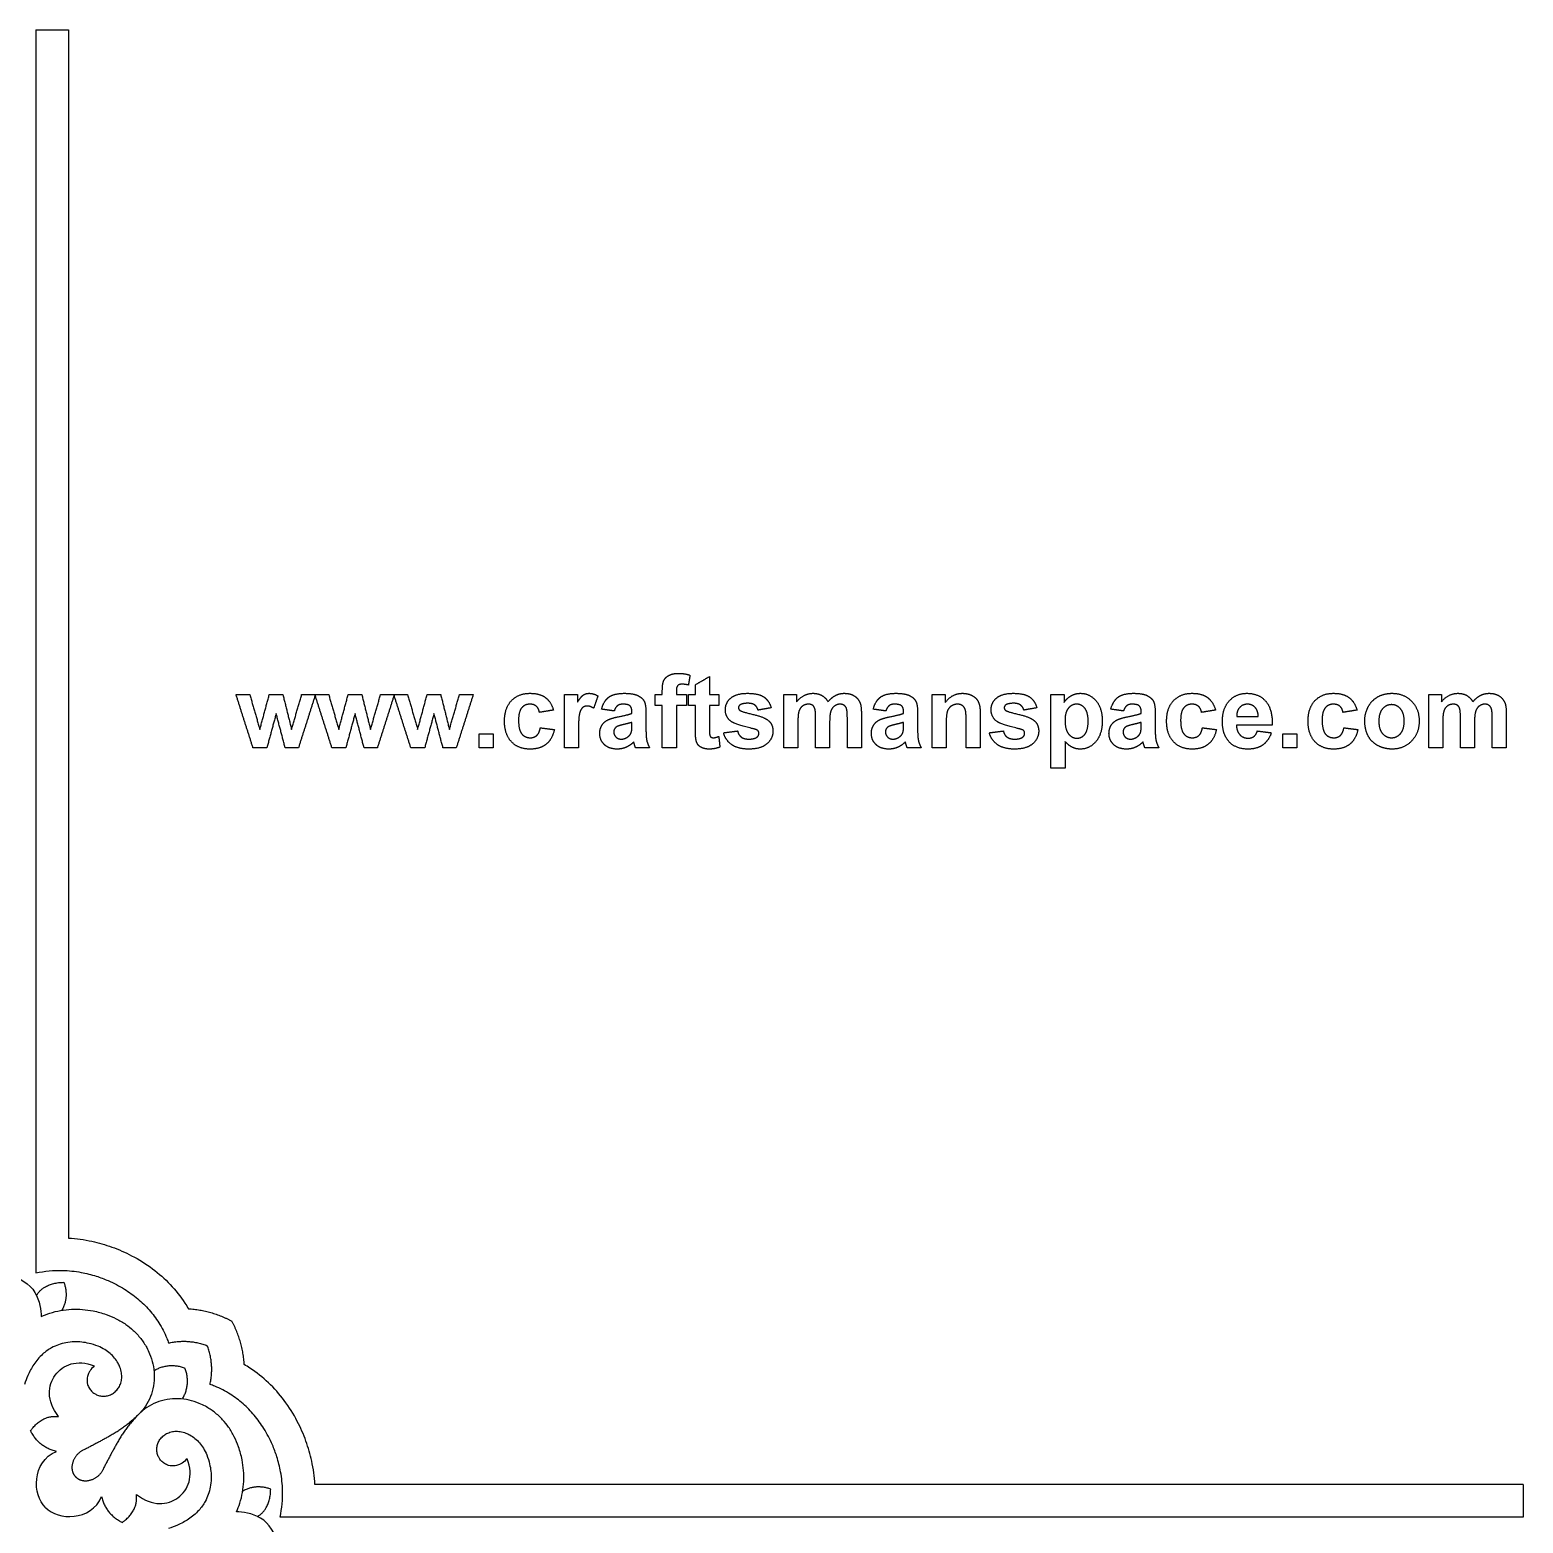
# Model space of a CAD drawing. Header units: millimetres. Extents: x -100 to 100, y -100 to 100.
# Drawn here: x -33 to 28, y -32.9 to 28 of the extents above; entities that cross this region are included whole.
import ezdxf

# ---------------------------------------------------------------- set-up
doc = ezdxf.new("R2010")
doc.units = ezdxf.units.MM
doc.header["$MEASUREMENT"] = 0
doc.layers.add('Layer 03', color=5, linetype='Continuous')

msp = doc.modelspace()

# ---------------------------------------------------------------- linework, layer by layer
at = {"layer": 'Layer 03'}
for p, q in [((-32.737, 28.038), (-32.737, -22.725)), ((-31.406, 28.038), (-31.406, -21.3)), ((27.995, -31.363), (-21.343, -31.363)), ((27.995, -31.363), (27.995, -32.694)), ((27.995, -32.694), (-22.768, -32.694))]:
    msp.add_line(p, q, dxfattribs=at)
msp.add_lwpolyline([(-32.737, 28.038), (-31.406, 28.038)], dxfattribs=at)
for points, degree in [([(-7.157, 1.052), (-7.157, 1.324), (-7.1, 1.458)], 2), ([(-7.1, 1.458), (-7.043, 1.592), (-6.889, 1.676)], 2), ([(-6.889, 1.676), (-6.735, 1.76), (-6.5, 1.76)], 2), ([(-6.53, 1.259), (-6.583, 1.202), (-6.583, 1.039)], 2), ([(-6.353, 1.316), (-6.476, 1.316), (-6.53, 1.259)], 2), ([(-6.5, 1.76), (-6.259, 1.76), (-6.028, 1.686)], 2), ([(-6.093, 1.283), (-6.228, 1.316), (-6.353, 1.316)], 2), ([(-6.028, 1.686), (-6.06, 1.485), (-6.093, 1.283)], 2), ([(-5.806, 1.297), (-5.518, 1.464), (-5.231, 1.63)], 2), ([(-5.806, 0.89), (-5.806, 1.093), (-5.806, 1.297)], 2), ([(-5.231, 1.63), (-5.231, 1.26), (-5.231, 0.89)], 2), ([(-23.873, -1.277), (-24.219, -0.194), (-24.565, 0.89)], 2), ([(-24.565, 0.89), (-24.284, 0.89), (-24.003, 0.89)], 2), ([(-24.003, 0.89), (-23.798, 0.18), (-23.593, -0.53)], 2), ([(-23.593, -0.53), (-23.4, 0.18), (-23.208, 0.89)], 2), ([(-23.208, 0.89), (-22.93, 0.89), (-22.651, 0.89)], 2), ([(-22.651, 0.89), (-22.474, 0.18), (-22.296, -0.53)], 2), ([(-22.296, -0.53), (-22.091, 0.18), (-21.885, 0.89)], 2), ([(-21.324, 0.89), (-21.669, -0.194), (-22.015, -1.277)], 2), ([(-21.885, 0.89), (-21.605, 0.89), (-21.324, 0.89)], 2), ([(-20.65, -1.277), (-20.996, -0.194), (-21.343, 0.89)], 2), ([(-21.343, 0.89), (-21.061, 0.89), (-20.78, 0.89)], 2), ([(-20.78, 0.89), (-20.575, 0.18), (-20.37, -0.53)], 2), ([(-20.37, -0.53), (-20.178, 0.18), (-19.986, 0.89)], 2), ([(-19.986, 0.89), (-19.707, 0.89), (-19.429, 0.89)], 2), ([(-19.429, 0.89), (-19.252, 0.18), (-19.074, -0.53)], 2), ([(-19.074, -0.53), (-18.868, 0.18), (-18.663, 0.89)], 2), ([(-18.102, 0.89), (-18.447, -0.194), (-18.793, -1.277)], 2), ([(-18.663, 0.89), (-18.382, 0.89), (-18.102, 0.89)], 2), ([(-17.428, -1.277), (-17.774, -0.194), (-18.12, 0.89)], 2), ([(-18.12, 0.89), (-17.839, 0.89), (-17.558, 0.89)], 2), ([(-17.558, 0.89), (-17.353, 0.18), (-17.148, -0.53)], 2), ([(-17.148, -0.53), (-16.956, 0.18), (-16.763, 0.89)], 2), ([(-16.763, 0.89), (-16.485, 0.89), (-16.207, 0.89)], 2), ([(-16.207, 0.89), (-16.029, 0.18), (-15.852, -0.53)], 2), ([(-15.852, -0.53), (-15.646, 0.18), (-15.441, 0.89)], 2), ([(-14.88, 0.89), (-15.225, -0.194), (-15.57, -1.277)], 2), ([(-15.441, 0.89), (-15.16, 0.89), (-14.88, 0.89)], 2), ([(-13.602, -0.196), (-13.602, 0.344), (-13.32, 0.645)], 2), ([(-13.32, 0.645), (-13.039, 0.945), (-12.559, 0.945)], 2), ([(-12.559, 0.945), (-12.167, 0.945), (-11.935, 0.776)], 2), ([(-11.935, 0.776), (-11.703, 0.607), (-11.602, 0.26)], 2), ([(-11.157, -1.277), (-11.157, -0.194), (-11.157, 0.89)], 2), ([(-11.157, 0.89), (-10.889, 0.89), (-10.62, 0.89)], 2), ([(-10.62, 0.89), (-10.62, 0.737), (-10.62, 0.584)], 2), ([(-10.62, 0.584), (-10.49, 0.8), (-10.385, 0.873)], 2), ([(-10.385, 0.873), (-10.281, 0.945), (-10.148, 0.945)], 2), ([(-10.148, 0.945), (-9.961, 0.945), (-9.787, 0.836)], 2), ([(-9.787, 0.836), (-9.875, 0.585), (-9.963, 0.333)], 2), ([(-9.639, 0.297), (-9.553, 0.627), (-9.343, 0.786)], 2), ([(-9.343, 0.786), (-9.132, 0.945), (-8.718, 0.945)], 2), ([(-8.718, 0.945), (-8.342, 0.945), (-8.158, 0.854)], 2), ([(-8.158, 0.854), (-7.974, 0.763), (-7.899, 0.623)], 2), ([(-7.899, 0.623), (-7.824, 0.483), (-7.824, 0.108)], 2), ([(-7.454, 0.89), (-7.306, 0.89), (-7.157, 0.89)], 2), ([(-7.454, 0.445), (-7.454, 0.667), (-7.454, 0.89)], 2), ([(-7.157, 0.89), (-7.157, 0.971), (-7.157, 1.052)], 2), ([(-6.583, 1.039), (-6.583, 0.965), (-6.583, 0.89)], 2), ([(-6.583, 0.89), (-6.38, 0.89), (-6.176, 0.89)], 2), ([(-6.176, 0.89), (-6.176, 0.667), (-6.176, 0.445)], 2), ([(-6.083, 0.445), (-6.083, 0.667), (-6.083, 0.89)], 2), ([(-6.083, 0.89), (-5.944, 0.89), (-5.806, 0.89)], 2), ([(-5.231, 0.89), (-5.037, 0.89), (-4.843, 0.89)], 2), ([(-4.843, 0.89), (-4.843, 0.667), (-4.843, 0.445)], 2), ([(-4.583, 0.275), (-4.583, 0.559), (-4.361, 0.752)], 2), ([(-4.361, 0.752), (-4.139, 0.945), (-3.672, 0.945)], 2), ([(-3.672, 0.945), (-3.227, 0.945), (-3.011, 0.795)], 2), ([(-3.011, 0.795), (-2.795, 0.646), (-2.713, 0.353)], 2), ([(-2.194, 0.89), (-1.935, 0.89), (-1.676, 0.89)], 2), ([(-2.194, -1.277), (-2.194, -0.194), (-2.194, 0.89)], 2), ([(-1.676, 0.596), (-1.393, 0.945), (-1.002, 0.945)], 2), ([(-1.676, 0.89), (-1.676, 0.743), (-1.676, 0.596)], 2), ([(-1.002, 0.945), (-0.795, 0.945), (-0.642, 0.858)], 2), ([(-0.642, 0.858), (-0.489, 0.772), (-0.391, 0.596)], 2), ([(-0.391, 0.596), (-0.249, 0.772), (-0.085, 0.858)], 2), ([(-0.085, 0.858), (0.079, 0.945), (0.266, 0.945)], 2), ([(0.266, 0.945), (0.504, 0.945), (0.668, 0.848)], 2), ([(0.668, 0.848), (0.832, 0.751), (0.914, 0.563)], 2), ([(1.454, 0.297), (1.54, 0.627), (1.75, 0.786)], 2), ([(1.75, 0.786), (1.96, 0.945), (2.374, 0.945)], 2), ([(2.374, 0.945), (2.75, 0.945), (2.934, 0.854)], 2), ([(2.934, 0.854), (3.118, 0.763), (3.193, 0.623)], 2), ([(3.193, 0.623), (3.269, 0.483), (3.269, 0.108)], 2), ([(3.861, -1.277), (3.861, -0.194), (3.861, 0.89)], 2), ([(3.861, 0.89), (4.13, 0.89), (4.398, 0.89)], 2), ([(4.398, 0.574), (4.679, 0.945), (5.104, 0.945)], 2), ([(4.398, 0.89), (4.398, 0.732), (4.398, 0.574)], 2), ([(5.104, 0.945), (5.292, 0.945), (5.447, 0.877)], 2), ([(5.447, 0.877), (5.602, 0.808), (5.682, 0.702)], 2), ([(5.682, 0.702), (5.762, 0.595), (5.793, 0.46)], 2), ([(6.269, 0.275), (6.269, 0.559), (6.491, 0.752)], 2), ([(6.491, 0.752), (6.713, 0.945), (7.18, 0.945)], 2), ([(7.18, 0.945), (7.625, 0.945), (7.841, 0.795)], 2), ([(7.841, 0.795), (8.057, 0.646), (8.139, 0.353)], 2), ([(8.713, 0.89), (8.982, 0.89), (9.25, 0.89)], 2), ([(8.713, -2.11), (8.713, -0.61), (8.713, 0.89)], 2), ([(9.25, 0.89), (9.25, 0.732), (9.25, 0.574)], 2), ([(9.25, 0.574), (9.352, 0.736), (9.527, 0.84)], 2), ([(9.527, 0.84), (9.702, 0.945), (9.915, 0.945)], 2), ([(9.915, 0.945), (10.287, 0.945), (10.546, 0.648)], 2), ([(10.546, 0.648), (10.806, 0.35), (10.806, -0.181)], 2), ([(11.157, 0.297), (11.243, 0.627), (11.454, 0.786)], 2), ([(11.454, 0.786), (11.664, 0.945), (12.078, 0.945)], 2), ([(12.078, 0.945), (12.454, 0.945), (12.638, 0.854)], 2), ([(12.638, 0.854), (12.822, 0.763), (12.897, 0.623)], 2), ([(12.897, 0.623), (12.972, 0.483), (12.972, 0.108)], 2), ([(13.435, -0.196), (13.435, 0.344), (13.717, 0.645)], 2), ([(13.717, 0.645), (13.998, 0.945), (14.478, 0.945)], 2), ([(14.478, 0.945), (14.87, 0.945), (15.102, 0.776)], 2), ([(15.102, 0.776), (15.334, 0.607), (15.435, 0.26)], 2), ([(15.713, -0.21), (15.713, 0.332), (15.996, 0.638)], 2), ([(15.996, 0.638), (16.28, 0.945), (16.713, 0.945)], 2), ([(16.713, 0.945), (17.2, 0.945), (17.481, 0.626)], 2), ([(17.481, 0.626), (17.762, 0.307), (17.75, -0.351)], 2), ([(19.213, -0.196), (19.213, 0.344), (19.494, 0.645)], 2), ([(19.494, 0.645), (19.776, 0.945), (20.256, 0.945)], 2), ([(20.256, 0.945), (20.648, 0.945), (20.88, 0.776)], 2), ([(20.88, 0.776), (21.112, 0.607), (21.213, 0.26)], 2), ([(21.668, 0.393), (21.808, 0.662), (22.064, 0.804)], 2), ([(22.064, 0.804), (22.321, 0.945), (22.637, 0.945)], 2), ([(22.637, 0.945), (23.126, 0.945), (23.438, 0.624)], 2), ([(23.438, 0.624), (23.75, 0.303), (23.75, -0.188)], 2), ([(24.139, 0.89), (24.398, 0.89), (24.657, 0.89)], 2), ([(24.139, -1.277), (24.139, -0.194), (24.139, 0.89)], 2), ([(24.657, 0.596), (24.94, 0.945), (25.331, 0.945)], 2), ([(24.657, 0.89), (24.657, 0.743), (24.657, 0.596)], 2), ([(25.331, 0.945), (25.539, 0.945), (25.691, 0.858)], 2), ([(25.691, 0.858), (25.844, 0.772), (25.942, 0.596)], 2), ([(25.942, 0.596), (26.084, 0.772), (26.248, 0.858)], 2), ([(26.248, 0.858), (26.413, 0.945), (26.599, 0.945)], 2), ([(26.599, 0.945), (26.837, 0.945), (27.001, 0.848)], 2), ([(27.001, 0.848), (27.166, 0.751), (27.247, 0.563)], 2), ([(-22.926, 0.116), (-23.115, -0.58), (-23.304, -1.277)], 2), ([(-22.559, -1.277), (-22.742, -0.58), (-22.926, 0.116)], 2), ([(-19.704, 0.116), (-19.893, -0.58), (-20.082, -1.277)], 2), ([(-19.337, -1.277), (-19.52, -0.58), (-19.704, 0.116)], 2), ([(-16.481, 0.116), (-16.671, -0.58), (-16.86, -1.277)], 2), ([(-16.115, -1.277), (-16.298, -0.58), (-16.481, 0.116)], 2), ([(-12.902, 0.35), (-13.028, 0.2), (-13.028, -0.153)], 2), ([(-12.563, 0.501), (-12.775, 0.501), (-12.902, 0.35)], 2), ([(-12.304, 0.417), (-12.404, 0.501), (-12.563, 0.501)], 2), ([(-12.176, 0.167), (-12.204, 0.333), (-12.304, 0.417)], 2), ([(-11.602, 0.26), (-11.889, 0.214), (-12.176, 0.167)], 2), ([(-10.538, 0.12), (-10.583, -0.053), (-10.583, -0.607)], 2), ([(-10.413, 0.36), (-10.492, 0.294), (-10.538, 0.12)], 2), ([(-10.219, 0.427), (-10.333, 0.427), (-10.413, 0.36)], 2), ([(-9.963, 0.333), (-10.101, 0.427), (-10.219, 0.427)], 2), ([(-9.12, 0.223), (-9.38, 0.26), (-9.639, 0.297)], 2), ([(-8.99, 0.439), (-9.07, 0.377), (-9.12, 0.223)], 2), ([(-8.765, 0.501), (-8.909, 0.501), (-8.99, 0.439)], 2), ([(-8.942, -0.011), (-8.549, 0.065), (-8.398, 0.13)], 2), ([(-8.475, 0.429), (-8.552, 0.501), (-8.765, 0.501)], 2), ([(-8.398, 0.188), (-8.398, 0.357), (-8.475, 0.429)], 2), ([(-8.398, 0.13), (-8.398, 0.159), (-8.398, 0.188)], 2), ([(-7.824, 0.108), (-7.824, -0.227), (-7.824, -0.563)], 2), ([(-7.157, 0.445), (-7.306, 0.445), (-7.454, 0.445)], 2), ([(-7.157, -1.277), (-7.157, -0.416), (-7.157, 0.445)], 2), ([(-6.176, 0.445), (-6.38, 0.445), (-6.583, 0.445)], 2), ([(-6.583, 0.445), (-6.583, -0.416), (-6.583, -1.277)], 2), ([(-5.806, 0.445), (-5.944, 0.445), (-6.083, 0.445)], 2), ([(-5.806, -0.51), (-5.806, -0.032), (-5.806, 0.445)], 2), ([(-4.843, 0.445), (-5.037, 0.445), (-5.231, 0.445)], 2), ([(-5.231, 0.445), (-5.231, -0.002), (-5.231, -0.45)], 2), ([(-4.326, -0.217), (-4.583, -0.04), (-4.583, 0.275)], 2), ([(-3.981, 0.474), (-4.046, 0.428), (-4.046, 0.355)], 2), ([(-4.046, 0.355), (-4.046, 0.293), (-3.989, 0.249)], 2), ([(-3.989, 0.249), (-3.912, 0.191), (-3.455, 0.085)], 2), ([(-3.657, 0.538), (-3.883, 0.538), (-3.981, 0.474)], 2), ([(-3.381, 0.466), (-3.478, 0.538), (-3.657, 0.538)], 2), ([(-3.455, 0.085), (-2.999, -0.02), (-2.818, -0.172)], 2), ([(-3.25, 0.26), (-3.285, 0.395), (-3.381, 0.466)], 2), ([(-2.713, 0.353), (-2.981, 0.306), (-3.25, 0.26)], 2), ([(-1.575, 0.223), (-1.62, 0.088), (-1.62, -0.224)], 2), ([(-1.426, 0.429), (-1.53, 0.358), (-1.575, 0.223)], 2), ([(-1.192, 0.501), (-1.322, 0.501), (-1.426, 0.429)], 2), ([(-1.021, 0.456), (-1.084, 0.501), (-1.192, 0.501)], 2), ([(-0.928, 0.319), (-0.958, 0.411), (-1.021, 0.456)], 2), ([(-0.898, -0.089), (-0.898, 0.227), (-0.928, 0.319)], 2), ([(-0.278, 0.212), (-0.324, 0.07), (-0.324, -0.236)], 2), ([(-0.126, 0.427), (-0.231, 0.354), (-0.278, 0.212)], 2), ([(0.098, 0.501), (-0.021, 0.501), (-0.126, 0.427)], 2), ([(0.34, 0.378), (0.261, 0.501), (0.098, 0.501)], 2), ([(0.398, -0.038), (0.398, 0.284), (0.34, 0.378)], 2), ([(0.914, 0.563), (0.972, 0.423), (0.972, 0.112)], 2), ([(0.972, 0.112), (0.972, -0.582), (0.972, -1.277)], 2), ([(1.972, 0.223), (1.713, 0.26), (1.454, 0.297)], 2), ([(2.103, 0.439), (2.022, 0.377), (1.972, 0.223)], 2), ([(2.328, 0.501), (2.183, 0.501), (2.103, 0.439)], 2), ([(2.15, -0.011), (2.543, 0.065), (2.694, 0.13)], 2), ([(2.618, 0.429), (2.541, 0.501), (2.328, 0.501)], 2), ([(2.694, 0.188), (2.694, 0.357), (2.618, 0.429)], 2), ([(2.694, 0.13), (2.694, 0.159), (2.694, 0.188)], 2), ([(3.269, 0.108), (3.269, -0.227), (3.269, -0.563)], 2), ([(4.478, 0.203), (4.435, 0.068), (4.435, -0.295)], 2), ([(4.638, 0.419), (4.521, 0.338), (4.478, 0.203)], 2), ([(4.901, 0.501), (4.754, 0.501), (4.638, 0.419)], 2), ([(5.096, 0.444), (5.015, 0.501), (4.901, 0.501)], 2), ([(5.214, 0.283), (5.178, 0.386), (5.096, 0.444)], 2), ([(5.25, -0.171), (5.25, 0.18), (5.214, 0.283)], 2), ([(5.793, 0.46), (5.824, 0.325), (5.824, 0.073)], 2), ([(5.824, 0.073), (5.824, -0.602), (5.824, -1.277)], 2), ([(6.526, -0.217), (6.269, -0.04), (6.269, 0.275)], 2), ([(6.871, 0.474), (6.806, 0.428), (6.806, 0.355)], 2), ([(6.806, 0.355), (6.806, 0.293), (6.863, 0.249)], 2), ([(6.863, 0.249), (6.94, 0.191), (7.396, 0.085)], 2), ([(7.194, 0.538), (6.968, 0.538), (6.871, 0.474)], 2), ([(7.471, 0.466), (7.374, 0.538), (7.194, 0.538)], 2), ([(7.396, 0.085), (7.853, -0.02), (8.034, -0.172)], 2), ([(7.602, 0.26), (7.567, 0.395), (7.471, 0.466)], 2), ([(8.139, 0.353), (7.87, 0.306), (7.602, 0.26)], 2), ([(9.423, 0.335), (9.287, 0.169), (9.287, -0.157)], 2), ([(9.765, 0.501), (9.559, 0.501), (9.423, 0.335)], 2), ([(10.097, 0.332), (9.963, 0.501), (9.765, 0.501)], 2), ([(10.232, -0.187), (10.232, 0.162), (10.097, 0.332)], 2), ([(11.676, 0.223), (11.417, 0.26), (11.157, 0.297)], 2), ([(11.807, 0.439), (11.726, 0.377), (11.676, 0.223)], 2), ([(12.031, 0.501), (11.887, 0.501), (11.807, 0.439)], 2), ([(11.854, -0.011), (12.247, 0.065), (12.398, 0.13)], 2), ([(12.321, 0.429), (12.245, 0.501), (12.031, 0.501)], 2), ([(12.398, 0.188), (12.398, 0.357), (12.321, 0.429)], 2), ([(12.398, 0.13), (12.398, 0.159), (12.398, 0.188)], 2), ([(12.972, 0.108), (12.972, -0.227), (12.972, -0.563)], 2), ([(14.135, 0.35), (14.009, 0.2), (14.009, -0.153)], 2), ([(14.474, 0.501), (14.262, 0.501), (14.135, 0.35)], 2), ([(14.733, 0.417), (14.633, 0.501), (14.474, 0.501)], 2), ([(14.861, 0.167), (14.833, 0.333), (14.733, 0.417)], 2), ([(15.435, 0.26), (15.148, 0.214), (14.861, 0.167)], 2), ([(16.421, 0.366), (16.295, 0.232), (16.297, 0.001)], 2), ([(16.297, 0.001), (16.737, 0.001), (17.176, 0.001)], 2), ([(16.739, 0.501), (16.546, 0.501), (16.421, 0.366)], 2), ([(17.044, 0.373), (16.919, 0.501), (16.739, 0.501)], 2), ([(17.176, 0.001), (17.17, 0.246), (17.044, 0.373)], 2), ([(19.913, 0.35), (19.787, 0.2), (19.787, -0.153)], 2), ([(20.251, 0.501), (20.039, 0.501), (19.913, 0.35)], 2), ([(20.511, 0.417), (20.411, 0.501), (20.251, 0.501)], 2), ([(20.639, 0.167), (20.611, 0.333), (20.511, 0.417)], 2), ([(21.213, 0.26), (20.926, 0.214), (20.639, 0.167)], 2), ([(21.528, -0.163), (21.528, 0.124), (21.668, 0.393)], 2), ([(22.252, 0.308), (22.102, 0.134), (22.102, -0.194)], 2), ([(22.621, 0.482), (22.402, 0.482), (22.252, 0.308)], 2), ([(22.99, 0.308), (22.841, 0.482), (22.621, 0.482)], 2), ([(23.139, -0.19), (23.139, 0.134), (22.99, 0.308)], 2), ([(24.758, 0.223), (24.713, 0.088), (24.713, -0.224)], 2), ([(24.907, 0.429), (24.803, 0.358), (24.758, 0.223)], 2), ([(25.141, 0.501), (25.011, 0.501), (24.907, 0.429)], 2), ([(25.312, 0.456), (25.249, 0.501), (25.141, 0.501)], 2), ([(25.405, 0.319), (25.375, 0.411), (25.312, 0.456)], 2), ([(25.435, -0.089), (25.435, 0.227), (25.405, 0.319)], 2), ([(26.056, 0.212), (26.009, 0.07), (26.009, -0.236)], 2), ([(26.207, 0.427), (26.102, 0.354), (26.056, 0.212)], 2), ([(26.431, 0.501), (26.312, 0.501), (26.207, 0.427)], 2), ([(26.673, 0.378), (26.594, 0.501), (26.431, 0.501)], 2), ([(26.732, -0.038), (26.732, 0.284), (26.673, 0.378)], 2), ([(27.247, 0.563), (27.306, 0.423), (27.306, 0.112)], 2), ([(27.306, 0.112), (27.306, -0.582), (27.306, -1.277)], 2), ([(-13.32, -1.031), (-13.602, -0.729), (-13.602, -0.196)], 2), ([(-13.028, -0.153), (-13.028, -0.546), (-12.899, -0.708)], 2), ([(-12.285, -0.778), (-12.182, -0.686), (-12.139, -0.462)], 2), ([(-12.139, -0.462), (-11.852, -0.499), (-11.565, -0.536)], 2), ([(-11.565, -0.536), (-11.652, -0.93), (-11.9, -1.132)], 2), ([(-10.583, -0.607), (-10.583, -0.942), (-10.583, -1.277)], 2), ([(-9.713, -0.692), (-9.713, -0.508), (-9.627, -0.364)], 2), ([(-9.627, -0.364), (-9.542, -0.221), (-9.387, -0.144)], 2), ([(-9.387, -0.144), (-9.233, -0.068), (-8.942, -0.011)], 2), ([(-9.031, -0.428), (-9.139, -0.507), (-9.139, -0.63)], 2), ([(-8.732, -0.328), (-8.961, -0.379), (-9.031, -0.428)], 2), ([(-8.398, -0.24), (-8.504, -0.277), (-8.732, -0.328)], 2), ([(-8.42, -0.634), (-8.398, -0.56), (-8.398, -0.354)], 2), ([(-8.398, -0.354), (-8.398, -0.297), (-8.398, -0.24)], 2), ([(-7.824, -0.563), (-7.824, -0.849), (-7.793, -0.986)], 2), ([(-5.787, -0.918), (-5.806, -0.817), (-5.806, -0.51)], 2), ([(-5.231, -0.45), (-5.231, -0.721), (-5.22, -0.766)], 2), ([(-4.657, -0.666), (-4.37, -0.629), (-4.083, -0.592)], 2), ([(-3.446, -0.5), (-4.14, -0.344), (-4.326, -0.217)], 2), ([(-4.083, -0.592), (-4.047, -0.756), (-3.935, -0.84)], 2), ([(-3.254, -0.577), (-3.297, -0.535), (-3.446, -0.5)], 2), ([(-3.213, -0.687), (-3.213, -0.62), (-3.254, -0.577)], 2), ([(-2.639, -0.601), (-2.639, -0.901), (-2.887, -1.117)], 2), ([(-2.818, -0.172), (-2.639, -0.326), (-2.639, -0.601)], 2), ([(-1.62, -0.224), (-1.62, -0.75), (-1.62, -1.277)], 2), ([(-0.898, -1.277), (-0.898, -0.683), (-0.898, -0.089)], 2), ([(-0.324, -0.236), (-0.324, -0.757), (-0.324, -1.277)], 2), ([(0.398, -1.277), (0.398, -0.658), (0.398, -0.038)], 2), ([(1.38, -0.692), (1.38, -0.508), (1.465, -0.364)], 2), ([(1.465, -0.364), (1.551, -0.221), (1.705, -0.144)], 2), ([(1.705, -0.144), (1.86, -0.068), (2.15, -0.011)], 2), ([(2.061, -0.428), (1.954, -0.507), (1.954, -0.63)], 2), ([(2.36, -0.328), (2.132, -0.379), (2.061, -0.428)], 2), ([(2.694, -0.24), (2.589, -0.277), (2.36, -0.328)], 2), ([(2.673, -0.634), (2.694, -0.56), (2.694, -0.354)], 2), ([(2.694, -0.354), (2.694, -0.297), (2.694, -0.24)], 2), ([(3.269, -0.563), (3.269, -0.849), (3.3, -0.986)], 2), ([(4.435, -0.295), (4.435, -0.786), (4.435, -1.277)], 2), ([(5.25, -1.277), (5.25, -0.724), (5.25, -0.171)], 2), ([(6.194, -0.666), (6.482, -0.629), (6.769, -0.592)], 2), ([(7.406, -0.5), (6.712, -0.344), (6.526, -0.217)], 2), ([(6.769, -0.592), (6.805, -0.756), (6.917, -0.84)], 2), ([(7.598, -0.577), (7.555, -0.535), (7.406, -0.5)], 2), ([(7.639, -0.687), (7.639, -0.62), (7.598, -0.577)], 2), ([(8.213, -0.601), (8.213, -0.901), (7.965, -1.117)], 2), ([(8.034, -0.172), (8.213, -0.326), (8.213, -0.601)], 2), ([(9.287, -0.157), (9.287, -0.531), (9.429, -0.71)], 2), ([(10.101, -0.724), (10.232, -0.56), (10.232, -0.187)], 2), ([(10.806, -0.181), (10.806, -0.727), (10.544, -1.03)], 2), ([(11.083, -0.692), (11.083, -0.508), (11.169, -0.364)], 2), ([(11.169, -0.364), (11.255, -0.221), (11.409, -0.144)], 2), ([(11.409, -0.144), (11.563, -0.068), (11.854, -0.011)], 2), ([(11.765, -0.428), (11.657, -0.507), (11.657, -0.63)], 2), ([(12.064, -0.328), (11.835, -0.379), (11.765, -0.428)], 2), ([(12.398, -0.24), (12.293, -0.277), (12.064, -0.328)], 2), ([(12.377, -0.634), (12.398, -0.56), (12.398, -0.354)], 2), ([(12.398, -0.354), (12.398, -0.297), (12.398, -0.24)], 2), ([(12.972, -0.563), (12.972, -0.849), (13.004, -0.986)], 2), ([(13.717, -1.031), (13.435, -0.729), (13.435, -0.196)], 2), ([(14.009, -0.153), (14.009, -0.546), (14.138, -0.708)], 2), ([(14.752, -0.778), (14.855, -0.686), (14.898, -0.462)], 2), ([(14.898, -0.462), (15.185, -0.499), (15.472, -0.536)], 2), ([(15.472, -0.536), (15.385, -0.93), (15.137, -1.132)], 2), ([(15.928, -0.961), (15.713, -0.664), (15.713, -0.21)], 2), ([(17.75, -0.351), (17.019, -0.351), (16.287, -0.351)], 2), ([(16.287, -0.351), (16.293, -0.605), (16.429, -0.747)], 2), ([(16.997, -0.818), (17.091, -0.748), (17.139, -0.592)], 2), ([(17.139, -0.592), (17.426, -0.629), (17.713, -0.666)], 2), ([(19.495, -1.031), (19.213, -0.729), (19.213, -0.196)], 2), ([(19.787, -0.153), (19.787, -0.546), (19.916, -0.708)], 2), ([(20.529, -0.778), (20.633, -0.686), (20.676, -0.462)], 2), ([(20.676, -0.462), (20.963, -0.499), (21.25, -0.536)], 2), ([(21.25, -0.536), (21.163, -0.93), (20.915, -1.132)], 2), ([(21.668, -0.8), (21.528, -0.538), (21.528, -0.163)], 2), ([(22.102, -0.194), (22.102, -0.521), (22.252, -0.695)], 2), ([(22.99, -0.695), (23.139, -0.521), (23.139, -0.19)], 2), ([(23.75, -0.188), (23.75, -0.682), (23.435, -1.007)], 2), ([(24.713, -0.224), (24.713, -0.75), (24.713, -1.277)], 2), ([(25.435, -1.277), (25.435, -0.683), (25.435, -0.089)], 2), ([(26.009, -0.236), (26.009, -0.757), (26.009, -1.277)], 2), ([(26.732, -1.277), (26.732, -0.658), (26.732, -0.038)], 2), ([(-14.639, -1.277), (-14.639, -0.99), (-14.639, -0.703)], 2), ([(-14.639, -0.703), (-14.352, -0.703), (-14.065, -0.703)], 2), ([(-14.065, -0.703), (-14.065, -0.99), (-14.065, -1.277)], 2), ([(-12.565, -1.333), (-13.039, -1.333), (-13.32, -1.031)], 2), ([(-12.899, -0.708), (-12.769, -0.87), (-12.552, -0.87)], 2), ([(-11.9, -1.132), (-12.148, -1.333), (-12.565, -1.333)], 2), ([(-12.552, -0.87), (-12.389, -0.87), (-12.285, -0.778)], 2), ([(-9.521, -1.151), (-9.713, -0.969), (-9.713, -0.692)], 2), ([(-8.995, -1.333), (-9.328, -1.333), (-9.521, -1.151)], 2), ([(-9.139, -0.63), (-9.139, -0.75), (-9.053, -0.838)], 2), ([(-9.053, -0.838), (-8.967, -0.925), (-8.834, -0.925)], 2), ([(-8.834, -0.925), (-8.685, -0.925), (-8.551, -0.823)], 2), ([(-8.325, -1.042), (-8.472, -1.187), (-8.639, -1.26)], 2), ([(-8.551, -0.823), (-8.451, -0.746), (-8.42, -0.634)], 2), ([(-8.305, -1.109), (-8.319, -1.059), (-8.325, -1.042)], 2), ([(-8.25, -1.277), (-8.272, -1.22), (-8.305, -1.109)], 2), ([(-7.793, -0.986), (-7.762, -1.122), (-7.676, -1.277)], 2), ([(-5.708, -1.144), (-5.765, -1.06), (-5.787, -0.918)], 2), ([(-5.528, -1.28), (-5.651, -1.227), (-5.708, -1.144)], 2), ([(-5.22, -0.766), (-5.209, -0.811), (-5.171, -0.84)], 2), ([(-5.171, -0.84), (-5.132, -0.87), (-5.076, -0.87)], 2), ([(-5.076, -0.87), (-4.999, -0.87), (-4.852, -0.815)], 2), ([(-4.852, -0.815), (-4.829, -1.032), (-4.806, -1.249)], 2), ([(-4.321, -1.153), (-4.578, -0.974), (-4.657, -0.666)], 2), ([(-3.622, -1.333), (-4.063, -1.333), (-4.321, -1.153)], 2), ([(-3.935, -0.84), (-3.823, -0.925), (-3.622, -0.925)], 2), ([(-3.622, -0.925), (-3.4, -0.925), (-3.288, -0.842)], 2), ([(-2.887, -1.117), (-3.135, -1.333), (-3.622, -1.333)], 2), ([(-3.288, -0.842), (-3.213, -0.784), (-3.213, -0.687)], 2), ([(1.572, -1.151), (1.38, -0.969), (1.38, -0.692)], 2), ([(2.098, -1.333), (1.764, -1.333), (1.572, -1.151)], 2), ([(1.954, -0.63), (1.954, -0.75), (2.04, -0.838)], 2), ([(2.04, -0.838), (2.126, -0.925), (2.259, -0.925)], 2), ([(2.259, -0.925), (2.407, -0.925), (2.542, -0.823)], 2), ([(2.767, -1.042), (2.621, -1.187), (2.454, -1.26)], 2), ([(2.542, -0.823), (2.642, -0.746), (2.673, -0.634)], 2), ([(2.788, -1.109), (2.773, -1.059), (2.767, -1.042)], 2), ([(2.843, -1.277), (2.82, -1.22), (2.788, -1.109)], 2), ([(3.3, -0.986), (3.331, -1.122), (3.417, -1.277)], 2), ([(6.531, -1.153), (6.274, -0.974), (6.194, -0.666)], 2), ([(7.23, -1.333), (6.789, -1.333), (6.531, -1.153)], 2), ([(6.917, -0.84), (7.029, -0.925), (7.23, -0.925)], 2), ([(7.23, -0.925), (7.452, -0.925), (7.564, -0.842)], 2), ([(7.965, -1.117), (7.716, -1.333), (7.23, -1.333)], 2), ([(7.564, -0.842), (7.639, -0.784), (7.639, -0.687)], 2), ([(9.59, -1.262), (9.446, -1.191), (9.287, -1.019)], 2), ([(9.287, -1.019), (9.287, -1.565), (9.287, -2.11)], 2), ([(9.429, -0.71), (9.571, -0.888), (9.775, -0.888)], 2), ([(9.775, -0.888), (9.971, -0.888), (10.101, -0.724)], 2), ([(10.544, -1.03), (10.283, -1.333), (9.911, -1.333)], 2), ([(11.276, -1.151), (11.083, -0.969), (11.083, -0.692)], 2), ([(11.802, -1.333), (11.468, -1.333), (11.276, -1.151)], 2), ([(11.657, -0.63), (11.657, -0.75), (11.743, -0.838)], 2), ([(11.743, -0.838), (11.829, -0.925), (11.962, -0.925)], 2), ([(11.962, -0.925), (12.111, -0.925), (12.246, -0.823)], 2), ([(12.471, -1.042), (12.325, -1.187), (12.158, -1.26)], 2), ([(12.246, -0.823), (12.346, -0.746), (12.377, -0.634)], 2), ([(12.491, -1.109), (12.477, -1.059), (12.471, -1.042)], 2), ([(12.546, -1.277), (12.524, -1.22), (12.491, -1.109)], 2), ([(13.004, -0.986), (13.035, -1.122), (13.12, -1.277)], 2), ([(14.472, -1.333), (13.998, -1.333), (13.717, -1.031)], 2), ([(14.138, -0.708), (14.268, -0.87), (14.485, -0.87)], 2), ([(15.137, -1.132), (14.889, -1.333), (14.472, -1.333)], 2), ([(14.485, -0.87), (14.648, -0.87), (14.752, -0.778)], 2), ([(16.767, -1.333), (16.2, -1.333), (15.928, -0.961)], 2), ([(16.429, -0.747), (16.564, -0.888), (16.766, -0.888)], 2), ([(16.766, -0.888), (16.904, -0.888), (16.997, -0.818)], 2), ([(17.364, -1.162), (17.126, -1.333), (16.767, -1.333)], 2), ([(17.713, -0.666), (17.602, -0.992), (17.364, -1.162)], 2), ([(18.176, -1.277), (18.176, -0.99), (18.176, -0.703)], 2), ([(18.176, -0.703), (18.463, -0.703), (18.75, -0.703)], 2), ([(18.75, -0.703), (18.75, -0.99), (18.75, -1.277)], 2), ([(20.25, -1.333), (19.776, -1.333), (19.495, -1.031)], 2), ([(19.916, -0.708), (20.045, -0.87), (20.263, -0.87)], 2), ([(20.915, -1.132), (20.667, -1.333), (20.25, -1.333)], 2), ([(20.263, -0.87), (20.426, -0.87), (20.529, -0.778)], 2), ([(22.076, -1.197), (21.808, -1.062), (21.668, -0.8)], 2), ([(22.641, -1.333), (22.345, -1.333), (22.076, -1.197)], 2), ([(22.252, -0.695), (22.402, -0.87), (22.621, -0.87)], 2), ([(22.621, -0.87), (22.841, -0.87), (22.99, -0.695)], 2), ([(23.435, -1.007), (23.12, -1.333), (22.641, -1.333)], 2), ([(-23.304, -1.277), (-23.589, -1.277), (-23.873, -1.277)], 2), ([(-22.015, -1.277), (-22.287, -1.277), (-22.559, -1.277)], 2), ([(-20.082, -1.277), (-20.366, -1.277), (-20.65, -1.277)], 2), ([(-18.793, -1.277), (-19.065, -1.277), (-19.337, -1.277)], 2), ([(-16.86, -1.277), (-17.144, -1.277), (-17.428, -1.277)], 2), ([(-15.57, -1.277), (-15.842, -1.277), (-16.115, -1.277)], 2), ([(-14.065, -1.277), (-14.352, -1.277), (-14.639, -1.277)], 2), ([(-10.583, -1.277), (-10.87, -1.277), (-11.157, -1.277)], 2), ([(-8.639, -1.26), (-8.806, -1.333), (-8.995, -1.333)], 2), ([(-7.676, -1.277), (-7.963, -1.277), (-8.25, -1.277)], 2), ([(-6.583, -1.277), (-6.87, -1.277), (-7.157, -1.277)], 2), ([(-5.252, -1.333), (-5.405, -1.333), (-5.528, -1.28)], 2), ([(-4.806, -1.249), (-5.003, -1.333), (-5.252, -1.333)], 2), ([(-1.62, -1.277), (-1.907, -1.277), (-2.194, -1.277)], 2), ([(-0.324, -1.277), (-0.611, -1.277), (-0.898, -1.277)], 2), ([(0.972, -1.277), (0.685, -1.277), (0.398, -1.277)], 2), ([(2.454, -1.26), (2.287, -1.333), (2.098, -1.333)], 2), ([(3.417, -1.277), (3.13, -1.277), (2.843, -1.277)], 2), ([(4.435, -1.277), (4.148, -1.277), (3.861, -1.277)], 2), ([(5.824, -1.277), (5.537, -1.277), (5.25, -1.277)], 2), ([(9.911, -1.333), (9.734, -1.333), (9.59, -1.262)], 2), ([(12.158, -1.26), (11.991, -1.333), (11.802, -1.333)], 2), ([(13.12, -1.277), (12.833, -1.277), (12.546, -1.277)], 2), ([(18.75, -1.277), (18.463, -1.277), (18.176, -1.277)], 2), ([(24.713, -1.277), (24.426, -1.277), (24.139, -1.277)], 2), ([(26.009, -1.277), (25.722, -1.277), (25.435, -1.277)], 2), ([(27.306, -1.277), (27.019, -1.277), (26.732, -1.277)], 2), ([(9.287, -2.11), (9, -2.11), (8.713, -2.11)], 2), ([(-33.982, -22.851), (-32.731, -22.914), (-32.519, -24.016), (-32.52, -24.504)], 3), ([(-32.715, -23.64), (-32.392, -23.123), (-31.6, -23.106)], 2), ([(-31.6, -23.106), (-31.377, -23.692), (-31.677, -24.25)], 2), ([(-31.811, -28.591), (-32.321, -27.93), (-32.194, -26.702), (-31.07, -26.238), (-30.353, -26.521)], 3), ([(-32.954, -29.165), (-32.472, -28.51), (-31.811, -28.591)], 2), ([(-31.893, -30.017), (-32.626, -29.841), (-32.954, -29.165)], 2), ([(-32.346, -32.303), (-32.62, -32.03), (-32.889, -31.155), (-32.413, -30.211), (-31.893, -30.017)], 3), ([(-28.634, -31.769), (-27.973, -32.279), (-26.745, -32.151), (-26.281, -31.027), (-26.564, -30.31)], 3), ([(-23.149, -31.557), (-23.735, -31.334), (-24.293, -31.634)], 2), ([(-23.683, -32.672), (-23.166, -32.349), (-23.149, -31.557)], 2), ([(-32.346, -32.303), (-32.072, -32.577), (-31.198, -32.846), (-30.254, -32.37), (-30.06, -31.851)], 3), ([(-30.06, -31.851), (-29.883, -32.583), (-29.208, -32.911)], 2), ([(-29.208, -32.911), (-28.553, -32.429), (-28.634, -31.769)], 2), ([(-22.894, -33.939), (-22.957, -32.688), (-24.059, -32.476), (-24.547, -32.477)], 3)]:
    msp.add_open_spline(points, degree=degree, dxfattribs=at)
for points, knots in [([(-31.406, -21.3), (-31.085, -21.319), (-30.484, -21.403), (-29.619, -21.652), (-28.781, -22.019), (-27.971, -22.526), (-27.233, -23.179), (-26.772, -23.758), (-26.553, -24.11), (-26.506, -24.189)], [0.913329, 0.913329, 0.913329, 0.913329, 1.456984, 1.934516, 2.43191, 2.999921, 3.54405, 4.091039, 4.245693, 4.245693, 4.245693, 4.245693]), ([(-32.737, -22.725), (-32.383, -22.649), (-31.761, -22.59), (-30.931, -22.677), (-30.306, -22.834), (-29.709, -23.058), (-29.134, -23.357), (-28.571, -23.763), (-28.097, -24.223), (-27.693, -24.764), (-27.451, -25.231), (-27.342, -25.518), (-27.318, -25.584)], [0.089023, 0.089023, 0.089023, 0.089023, 0.701162, 1.137072, 1.495112, 1.788545, 2.212871, 2.58802, 2.958193, 3.326322, 3.725716, 3.844437, 3.844437, 3.844437, 3.844437]), ([(-32.52, -24.504), (-32.405, -24.452), (-32.147, -24.352), (-31.731, -24.248), (-31.138, -24.184), (-30.506, -24.234), (-29.899, -24.398), (-29.449, -24.586), (-29.079, -24.805), (-28.741, -25.077), (-28.45, -25.393), (-28.233, -25.722), (-28.066, -26.071), (-27.948, -26.44), (-27.888, -26.885), (-27.918, -27.34), (-28.043, -27.776), (-28.247, -28.162), (-28.427, -28.383), (-28.524, -28.481)], [26.261989, 26.261989, 26.261989, 26.261989, 26.475185, 26.729967, 26.984488, 27.480789, 27.794329, 28.044421, 28.302816, 28.519277, 28.776148, 29.026281, 29.182946, 29.428586, 29.679013, 29.93912, 30.194509, 30.441344, 30.673757, 30.673757, 30.673757, 30.673757]), ([(-30.353, -26.521), (-30.419, -26.583), (-30.506, -26.682), (-30.581, -26.82), (-30.618, -26.914), (-30.638, -26.991), (-30.648, -27.074), (-30.648, -27.165), (-30.631, -27.266), (-30.587, -27.39), (-30.509, -27.516), (-30.389, -27.626), (-30.253, -27.706), (-30.103, -27.754), (-29.934, -27.766), (-29.764, -27.736), (-29.605, -27.661), (-29.463, -27.547), (-29.347, -27.399), (-29.264, -27.22), (-29.226, -27.016), (-29.239, -26.795), (-29.295, -26.591), (-29.39, -26.387), (-29.52, -26.192), (-29.705, -26.004), (-29.933, -25.841), (-30.221, -25.7), (-30.636, -25.57), (-31.083, -25.52), (-31.504, -25.562), (-31.816, -25.645), (-32.144, -25.792), (-32.503, -26.05), (-32.832, -26.441), (-33.059, -26.873), (-33.163, -27.156), (-33.202, -27.279)], [5.557568, 5.557568, 5.557568, 5.557568, 5.710641, 5.777355, 5.822273, 5.881782, 5.911084, 5.96426, 6.034341, 6.083794, 6.186503, 6.282113, 6.356694, 6.451499, 6.546221, 6.641986, 6.739785, 6.841768, 6.947172, 7.056759, 7.171834, 7.294912, 7.428872, 7.526913, 7.674177, 7.82386, 7.970868, 8.146514, 8.363503, 8.704655, 8.899601, 9.076369, 9.249131, 9.505934, 9.81723, 10.107107, 10.32588, 10.32588, 10.32588, 10.32588]), ([(-21.343, -31.363), (-21.362, -31.042), (-21.445, -30.441), (-21.695, -29.576), (-22.062, -28.738), (-22.569, -27.928), (-23.222, -27.19), (-23.801, -26.73), (-24.153, -26.51), (-24.232, -26.463)], [0.913329, 0.913329, 0.913329, 0.913329, 1.456984, 1.934516, 2.43191, 2.999921, 3.54405, 4.091039, 4.245693, 4.245693, 4.245693, 4.245693]), ([(-22.768, -32.694), (-22.692, -32.34), (-22.633, -31.718), (-22.72, -30.888), (-22.877, -30.263), (-23.1, -29.666), (-23.4, -29.091), (-23.805, -28.528), (-24.266, -28.054), (-24.807, -27.65), (-25.274, -27.408), (-25.561, -27.299), (-25.627, -27.275)], [0.089023, 0.089023, 0.089023, 0.089023, 0.701162, 1.137072, 1.495112, 1.788545, 2.212871, 2.58802, 2.958193, 3.326322, 3.725716, 3.844437, 3.844437, 3.844437, 3.844437]), ([(-24.547, -32.477), (-24.495, -32.363), (-24.395, -32.104), (-24.291, -31.688), (-24.227, -31.095), (-24.277, -30.463), (-24.441, -29.856), (-24.629, -29.406), (-24.848, -29.036), (-25.12, -28.698), (-25.436, -28.407), (-25.765, -28.191), (-26.114, -28.023), (-26.483, -27.905), (-26.928, -27.845), (-27.383, -27.875), (-27.819, -28), (-28.205, -28.204), (-28.426, -28.384), (-28.524, -28.481)], [26.261989, 26.261989, 26.261989, 26.261989, 26.475185, 26.729967, 26.984488, 27.480789, 27.794329, 28.044421, 28.302816, 28.519277, 28.776148, 29.026281, 29.182946, 29.428586, 29.679013, 29.93912, 30.194509, 30.441344, 30.673757, 30.673757, 30.673757, 30.673757]), ([(-26.564, -30.31), (-26.626, -30.377), (-26.725, -30.463), (-26.863, -30.539), (-26.957, -30.576), (-27.034, -30.595), (-27.117, -30.605), (-27.208, -30.605), (-27.309, -30.588), (-27.433, -30.544), (-27.559, -30.466), (-27.669, -30.346), (-27.749, -30.21), (-27.797, -30.06), (-27.809, -29.891), (-27.779, -29.721), (-27.704, -29.562), (-27.59, -29.42), (-27.442, -29.304), (-27.263, -29.222), (-27.059, -29.183), (-26.838, -29.196), (-26.634, -29.252), (-26.43, -29.347), (-26.235, -29.477), (-26.047, -29.662), (-25.884, -29.89), (-25.743, -30.178), (-25.613, -30.593), (-25.563, -31.04), (-25.605, -31.461), (-25.688, -31.773), (-25.835, -32.101), (-26.093, -32.46), (-26.484, -32.789), (-26.916, -33.016), (-27.198, -33.12), (-27.322, -33.159)], [5.557568, 5.557568, 5.557568, 5.557568, 5.710641, 5.777355, 5.822273, 5.881782, 5.911084, 5.96426, 6.034341, 6.083794, 6.186503, 6.282113, 6.356694, 6.451499, 6.546221, 6.641986, 6.739785, 6.841768, 6.947172, 7.056759, 7.171834, 7.294912, 7.428872, 7.526913, 7.674177, 7.82386, 7.970868, 8.146514, 8.363503, 8.704655, 8.899601, 9.076369, 9.249131, 9.505934, 9.81723, 10.107107, 10.32588, 10.32588, 10.32588, 10.32588])]:
    msp.add_open_spline(points, degree=3, knots=knots, dxfattribs=at)
for points, weights in [([(-26.506, -24.189), (-25.563, -24.237), (-24.738, -24.696)], [1, 0.973967176604, 1]), ([(-24.232, -26.463), (-24.28, -25.52), (-24.738, -24.696)], [1, 0.973967176604, 1]), ([(-27.318, -25.584), (-26.511, -25.399), (-25.738, -25.695)], [1, 0.956776942658, 1]), ([(-25.627, -27.275), (-25.442, -26.468), (-25.738, -25.695)], [1, 0.956776942658, 1]), ([(-27.915, -26.714), (-27.31, -26.339), (-26.652, -26.609)], [1, 0.890490414958, 1]), ([(-26.757, -27.872), (-26.382, -27.267), (-26.652, -26.609)], [1, 0.890490414958, 1]), ([(-28.524, -28.481), (-29.049, -29.011), (-29.701, -29.374)], [1, 0.990135887293, 1]), ([(-28.524, -28.481), (-29.054, -29.006), (-29.417, -29.658)], [1, 0.990135887293, 1]), ([(-29.701, -29.374), (-30.254, -29.683), (-30.819, -29.968)], [1, 0.999798349699, 1]), ([(-29.417, -29.658), (-29.725, -30.211), (-30.011, -30.776)], [1, 0.999798349699, 1]), ([(-30.819, -29.968), (-31.219, -30.171), (-31.264, -30.617)], [1, 0.877029079032, 1]), ([(-31.264, -30.617), (-31.29, -30.877), (-31.105, -31.062)], [1, 0.903561219328, 1]), ([(-30.66, -31.221), (-30.92, -31.247), (-31.105, -31.062)], [1, 0.903561219328, 1]), ([(-30.011, -30.776), (-30.214, -31.176), (-30.66, -31.221)], [1, 0.877029079032, 1])]:
    msp.add_rational_spline(points, weights, degree=2, dxfattribs=at)

doc.saveas('drawing.dxf')
